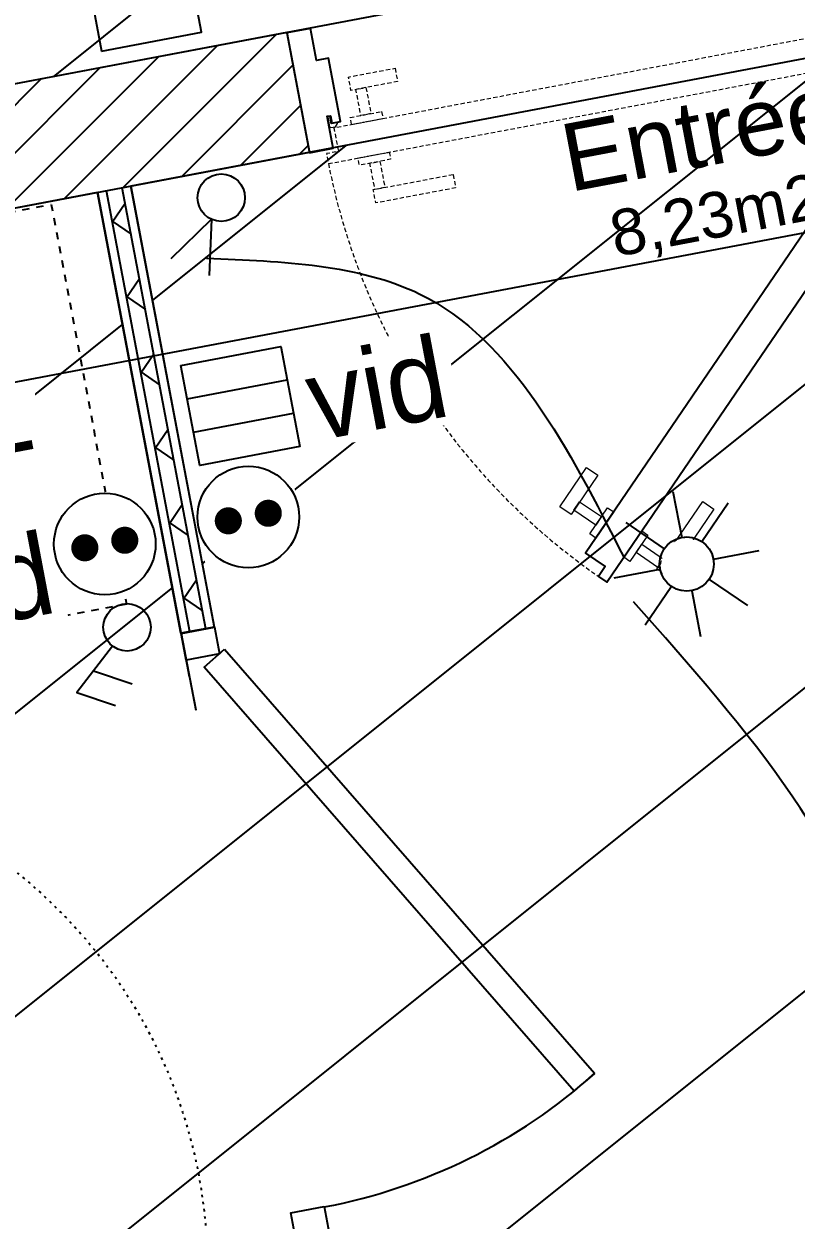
# Model space of a CAD drawing. Header units: centimetres. Extents: x 197412 to 267601, y -375791 to -305433.
# Drawn here: x 241969 to 243108, y -338955 to -337190 of the extents above; entities that cross this region are included whole.
import ezdxf

# ---------------------------------------------------------------- set-up
doc = ezdxf.new("R2010")
doc.units = ezdxf.units.CM
for name, pattern in [('Style de ligne -1', [0.41664, 0.20828, -0.20836]), ('Style de ligne -16', [0.192476, 0.123031, -0.069444]), ('Style de ligne -5', [0.20828, 0.069425, -0.138855])]:
    doc.linetypes.add(name, pattern=pattern)
doc.layers.add('3-BAT C-Niveau 0', color=250, linetype='Continuous')
doc.layers.add('prlm-VMC', color=62, linetype='Continuous')
for name, color, linetype, lineweight in [('FAUX PLAFOND', 9, 'Continuous', 25), ('prlm-ELEC-CFA', 1, 'Continuous', 25), ('prlm-ELEC-CFO', 1, 'Continuous', 25)]:
    doc.layers.add(name, color=color, linetype=linetype, lineweight=lineweight)
doc.styles.add('Helvetica', font='arial.ttf')
doc.styles.add('prlm-elec-cfa', font='comic.ttf', dxfattribs={"height": 12})
doc.styles.add('prlm-elec-cfo', font='comic.ttf', dxfattribs={"height": 12})
pattern_1 = [(218.65981, (82441.66, 127994.64), (-199.24783, 287.75041), [])]

# ---------------------------------------------------------------- blocks, each defined once
blk = doc.blocks.new('xi.PCHD')
at = {"color": 0, "lineweight": 5}
blk.add_wipeout([(-7.5, -7.5), (7.5, -7.5), (7.5, 7.5), (-7.5, 7.5)], dxfattribs=at).dxf.layer = 'prlm-ELEC-CFO'
at = {"layer": 'prlm-ELEC-CFO', "color": 0, "linetype": 'ByBlock', "lineweight": 5, "const_width": 2}
for points in [[(-4, 0, 1), (-2, 0, 1)], [(2, 0, 1), (4, 0, 1)]]:
    blk.add_lwpolyline(points, format="xyb", close=True, dxfattribs=at)
at = {"layer": 'prlm-ELEC-CFO', "color": 0, "linetype": 'ByBlock', "lineweight": -2}
blk.add_circle((0, 0), 7.5, dxfattribs=at)
blk = doc.blocks.new('xi.DA')
at = {"layer": 'prlm-ELEC-CFO', "color": 0}
for points in [[(0.61, -1.67), (7.04, 4.05), (1.81, 7.01)], [(4.05, 1.39), (-1.17, 4.34)]]:
    blk.add_lwpolyline(points, dxfattribs=at)
blk.add_circle((-2, -4), 3.5, dxfattribs=at)
blk = doc.blocks.new('xi.PC')
at = {"color": 0, "lineweight": 5}
blk.add_wipeout([(-7.5, -7.5), (7.5, -7.5), (7.5, 7.5), (-7.5, 7.5)], dxfattribs=at).dxf.layer = 'prlm-ELEC-CFO'
at = {"layer": 'prlm-ELEC-CFO', "color": 0, "linetype": 'ByBlock', "lineweight": 5, "const_width": 2}
for points in [[(-4, 0, 1), (-2, 0, 1)], [(2, 0, 1), (4, 0, 1)]]:
    blk.add_lwpolyline(points, format="xyb", close=True, dxfattribs=at)
at = {"layer": 'prlm-ELEC-CFO', "color": 0, "linetype": 'ByBlock', "lineweight": -2}
blk.add_circle((0, 0), 7.5, dxfattribs=at)
blk = doc.blocks.new('xi.BSO')
at = {"layer": 'prlm-ELEC-CFO', "lineweight": 5}
blk.add_hatch(color=0, dxfattribs=at).paths.add_polyline_path([(-2.5, -2.5), (2.5, -2.5), (2.5, 2.5), (-2.5, 2.5)])
at = {"layer": 'prlm-ELEC-CFO', "color": 0, "flags": 128}
blk.add_lwpolyline([(-7.5, -7.5), (7.5, -7.5), (7.5, 7.5), (-7.5, 7.5)], close=True, dxfattribs=at)
blk = doc.blocks.new('xi.VV')
at = {"layer": 'prlm-ELEC-CFO', "color": 0}
blk.add_lwpolyline([(6.95, 3.42), (0.01, -1.13), (1.91, 6.95)], dxfattribs=at)
blk.add_circle((-2, -4), 3.5, dxfattribs=at)
blk = doc.blocks.new('xi.SPOT')
at = {"color": 0, "lineweight": 5}
blk.add_wipeout([(-4, 0), (-2.83, -2.83), (0, -4), (2.83, -2.83), (4, 0), (2.83, 2.83), (0, 4), (-2.83, 2.83)], dxfattribs=at).dxf.layer = 'prlm-ELEC-CFO'
at = {"layer": 'prlm-ELEC-CFO', "color": 0, "linetype": 'ByBlock', "lineweight": -2, "flags": 128}
for points in [[(0, 10.88), (0, 4)], [(-7.69, 7.69), (-2.83, 2.83)], [(7.69, 7.69), (2.83, 2.83)], [(-10.88, 0), (-4, 0)], [(4, 0), (10.88, 0)], [(-2.83, -2.83), (-7.69, -7.69)], [(2.83, -2.83), (7.69, -7.69)], [(0, -4), (0, -10.88)]]:
    blk.add_lwpolyline(points, dxfattribs=at)
at = {"layer": 'prlm-ELEC-CFO', "color": 0, "linetype": 'ByBlock', "lineweight": -2}
blk.add_circle((0, 0), 4, dxfattribs=at)
blk = doc.blocks.new('xi.VID')
at = {"layer": 'prlm-ELEC-CFA', "color": 0, "linetype": 'ByBlock', "lineweight": -2, "flags": 128}
blk.add_lwpolyline([(-7.5, 7.5), (7.5, 7.5), (7.5, -7.5), (-7.5, -7.5)], close=True, dxfattribs=at)
at = {"layer": 'prlm-ELEC-CFA', "color": 0}
for points in [[(-7.5, 2.5), (7.5, 2.5)], [(-7.5, -2.5), (7.5, -2.5)]]:
    blk.add_lwpolyline(points, dxfattribs=at)

msp = doc.modelspace()

# ---------------------------------------------------------------- hatches: boundary and pattern name
at = {"linetype": 'Continuous'}
h = msp.add_hatch(dxfattribs=at)
h.set_pattern_fill('02_ISOLANT', color=256, scale=10, angle=100.7236, style=0, pattern_type=2)
h.set_pattern_definition([(145.723595, (82441.66, 127994.64), (-45.054865, -66.106423), []), (235.723595, (82441.66, 127994.64), (-66.106423, 45.054865), [])])
h.paths.add_polyline_path([(242213.7, -338086.7), (242237.2, -338082.3), (242114, -337431.8), (242090.5, -337436.2)])
at = {"layer": '3-BAT C-Niveau 0'}
h = msp.add_hatch(dxfattribs=at)
h.set_pattern_fill('BA 13', color=9, scale=10, style=0, pattern_type=2)
h.set_pattern_definition(pattern_1)
h.paths.add_polyline_path([(240002.8, -338439.4), (240301.4, -340016), (242147.4, -339667.6), (242147.8, -339667.7), (242531.6, -339593.6), (242672.5, -340331.5), (243703.5, -340136.6), (243639.7, -339799.6), (243688.8, -339790.3), (243813.5, -340448.6), (245084, -340208), (244959.3, -339549.6), (246810.9, -339198.9), (246772.2, -338984.9), (246821.3, -338975.6), (246855.4, -339155.5), (249206.8, -338710.2), (248732.7, -336179.5), (245689.6, -336754.9), (245950, -338129.8), (246637.3, -337999.6), (246646.6, -338048.8), (243776.9, -338592.1), (243692.5, -338146.3), (243739.7, -338137.4), (243818.6, -338533.2), (245114.6, -338287.9), (244850.4, -336913.7), (243536.8, -337162.5), (243553.4, -337250), (243504.3, -337259.3), (243487.7, -337171.8), (242126.6, -337429.6), (242249.7, -338079.7), (242200.6, -338089), (242077.5, -337438.8), (241388.6, -337569.3), (241521.1, -338257.8), (240020.2, -338542)])
h = msp.add_hatch(dxfattribs=at)
h.set_pattern_fill('MURS MACONNERIE-2', color=256, scale=10, style=0, pattern_type=2)
h.set_pattern_definition([(45, (82627.55, 127994.637), (-31.2347524, 39.0434405), [])])
h.paths.add_polyline_path([(242390.1, -337379.7), (242356.6, -337202.8), (239681.7, -337709.4), (239892.1, -337852.8)])
at = {"layer": 'FAUX PLAFOND'}
h = msp.add_hatch(dxfattribs=at)
h.set_pattern_fill('BA 13', color=6, scale=10, style=0, pattern_type=2)
h.set_pattern_definition(pattern_1)
h.paths.add_polyline_path([(231437.6, -339270.7), (231393.3, -339279.1), (231393.3, -339279.2), (229700.5, -339599.8), (224818.6, -340524.4), (224818.6, -340524.3), (222646.5, -340935.7), (222646.5, -340935.7), (218945.4, -341636.6), (220323.7, -348914.6), (219107.7, -349144.9), (217729.4, -341866.9), (214344.2, -342508), (214325.6, -342409.7), (212095.3, -342832.1), (211556.4, -339986.5), (213785.8, -339559.1), (213767.1, -339460.8), (215316, -339167.5), (217152.3, -338819.7), (216443.4, -335076.3), (217624.3, -334852.7), (218340.7, -338635.3), (222076.9, -337927.7), (222128.4, -338199.9), (220944.3, -338424.1), (221396.5, -340811.7), (224752.6, -340175.9), (224395.1, -338287.7), (225513.6, -338075.9), (225706.2, -339093.9), (231208.4, -338051.9), (231208.4, -338052), (244427.3, -335548.6), (244658, -336766.9)])
h.paths.add_polyline_path([(217555.2, -339065.9), (218007.3, -341453.4), (220217.4, -341034.9), (219765.3, -338647.4)])
h.paths.add_polyline_path([(214589.7, -342100.7), (216484.4, -341741.8), (216032.3, -339354.3), (214137.6, -339713.1)])

# ---------------------------------------------------------------- linework, layer by layer
at = {"linetype": 'Continuous', "lineweight": 25}
for p, q in [((242250, -338079.9), (242126.8, -337429.3)), ((242213, -338153), (242077.7, -337438.6)), ((242250, -338079.9), (242200.9, -338089.2)), ((242200.9, -338089.2), (242222.4, -338202.6)), ((242213.1, -338153.5), (242222.3, -338202.1))]:
    msp.add_line(p, q, dxfattribs=at)
at = {"linetype": 'Continuous'}
for p, q in [((242200.9, -338089.2), (242077.7, -337438.6)), ((242213.7, -338086.7), (242090.5, -337436.2)), ((242213.7, -338086.7), (242090.5, -337436.2)), ((242237.2, -338082.3), (242114, -337431.8)), ((242237.2, -338082.3), (242114, -337431.8))]:
    msp.add_line(p, q, dxfattribs=at)
at = {"linetype": 'Style de ligne -16', "lineweight": 18, "ltscale": 50.8, "flags": 128}
for points in [[(243357.7, -337218.2), (243354.9, -337203.5), (243337.4, -337206.8), (243330.9, -337172.4), (242426.3, -337343.7), (242432.8, -337378.1), (242415.3, -337381.4), (242418.1, -337396.2)], [(242516.4, -337255.4), (242520.2, -337275.1), (242451.4, -337288.1), (242447.7, -337268.4)], [(242473.5, -337283.9), (242480.8, -337322.3), (242466, -337325.1), (242458.7, -337286.7)], [(242496.5, -337319.4), (242498.5, -337330), (242452.3, -337338.8), (242450.3, -337328.1)], [(242507.8, -337379.2), (242509.8, -337389.8), (242463.7, -337398.6), (242461.6, -337387.9)], [(242494.1, -337392.8), (242501.4, -337431.3), (242486.7, -337434.1), (242479.4, -337395.6)], [(242602.1, -337412.2), (242605.8, -337431.9), (242487.9, -337454.2), (242484.2, -337434.5)]]:
    msp.add_lwpolyline(points, close=True, dxfattribs=at)
at = {"linetype": 'Continuous', "flags": 128}
for points in [[(242390.1, -337380.2), (242425.2, -337373.5), (242416.2, -337326.3), (242421.1, -337325.4), (242423.2, -337336.3), (242436, -337333.8), (242418.3, -337240.5), (242400.6, -337243.8), (242391.7, -337196.7), (242356.7, -337203.3)], [(243367.5, -337223.2), (243355.1, -337214.8), (243345, -337229.5), (243316.1, -337209.8), (242797.6, -337970.6), (242826.5, -337990.3), (242816.5, -338005), (242828.9, -338013.4)], [(242250, -338079.9), (242257.5, -338119.2), (242208.3, -338128.5), (242200.9, -338089.2)], [(242265, -338112.6), (242810.8, -338737.9), (242780.7, -338764.2), (242234.9, -338138.9)], [(242411.9, -338934.7), (242419.3, -338974), (242370.2, -338983.3), (242362.8, -338944)]]:
    msp.add_lwpolyline(points, close=True, dxfattribs=at)
at = {"linetype": 'Continuous', "lineweight": 18, "flags": 128}
for points in [[(242417.1, -337327.1), (242419.9, -337341.9), (242421.6, -337343), (242428.3, -337341.7), (242431.6, -337336.8), (242431.4, -337335.6), (242422.3, -337337.3), (242420.3, -337326.5)], [(242798.9, -337844.4), (242815.4, -337855.6), (242776, -337913.5), (242759.5, -337902.2)], [(242788.7, -337894.9), (242821, -337916.9), (242812.6, -337929.3), (242780.2, -337907.3)], [(242830, -337903.7), (242839, -337909.8), (242812.5, -337948.7), (242803.6, -337942.5)], [(242919.3, -338005.1), (242902.8, -337993.8), (242970.4, -337894.7), (242986.9, -337905.9)], [(242862.8, -337983), (242853.9, -337976.8), (242880.3, -337938), (242889.3, -337944.1)], [(242904.2, -337991.8), (242871.9, -337969.7), (242880.3, -337957.3), (242912.6, -337979.4)]]:
    msp.add_lwpolyline(points, close=True, dxfattribs=at)
at = {"linetype": 'Style de ligne -1', "ltscale": 50.8, "flags": 128}
msp.add_lwpolyline([(242120.3, -338046.2), (241530.6, -338157.1), (241419.7, -337567.4), (242009.3, -337456.5)], close=True, dxfattribs=at)
at = {"linetype": 'Style de ligne -5', "ltscale": 50.8}
msp.add_circle((241489.5, -339027.3), 750, dxfattribs=at)
at = {"linetype": 'Style de ligne -16', "lineweight": 18, "ltscale": 50.8}
msp.add_arc((243368.6, -337208.9), 968.8, 191.144, 235.2569, dxfattribs=at)
at = {"linetype": 'Continuous'}
msp.add_arc((242257.5, -338119.2), 830.5, 280.7236, 311.8067, dxfattribs=at)
at = {"layer": '3-BAT C-Niveau 0'}
for p, q in [((242356.6, -337202.8), (239681.7, -337709.4)), ((242356.6, -337202.8), (239681.7, -337709.4)), ((242356.6, -337202.8), (242390.1, -337379.7)), ((242390.1, -337379.7), (239892.1, -337852.8)), ((242390.1, -337379.7), (240071.6, -337818.8))]:
    msp.add_line(p, q, dxfattribs=at)
at = {"layer": '3-BAT C-Niveau 0', "ltscale": 50.8, "flags": 128}
msp.add_lwpolyline([(243487.7, -337171.8), (242126.6, -337429.6), (242249.7, -338079.7), (242200.6, -338089), (242077.5, -337438.8), (241388.6, -337569.3), (241521.1, -338257.8), (240020.2, -338542)], dxfattribs=at)
at = {"layer": 'prlm-ELEC-CFO'}
msp.add_arc((242716.7, -338414), 1660.6, 64.0832, 134.8754, dxfattribs=at)
msp.add_spline([(243066.1, -339236.5), (243229.8, -338631.1), (242868.1, -338042.5)], degree=3, dxfattribs=at)

# ---------------------------------------------------------------- block references
at = {"layer": 'prlm-ELEC-CFO', "xscale": 10, "yscale": 10, "zscale": 10}
for name, p, rotation in [('xi.BSO', (242143.3, -337142.4), 10.72360141139323), ('xi.VV', (242247.8, -337489.4), 190.7236014133989)]:
    msp.add_blockref(name, p, dxfattribs=dict(at, rotation=rotation))

# ---------------------------------------------------------------- texts
at = {"insert": (242957.2, -337301.7), "char_height": 100, "attachment_point": 2, "rotation": 10.7236, "line_spacing_factor": 0.834288, "style": 'Helvetica'}
msp.add_mtext('Entrée\\P{\\H0.6752x;8,23m2}\\P', dxfattribs=at)

# ---------------------------------------------------------------- next in the draw order: block references
at = {"layer": 'prlm-ELEC-CFO', "xscale": 10, "yscale": 10, "zscale": 10, "rotation": 10.72360141139323}
msp.add_blockref('xi.PC', (242299.9, -337917.5), dxfattribs=at)

# ---------------------------------------------------------------- next in the draw order: texts
at = {"layer": 'prlm-ELEC-CFO', "char_height": 120, "attachment_point": 5, "rotation": 10.7236, "line_spacing_factor": 0.8, "style": 'prlm-elec-cfo', "bg_fill": 3, "box_fill_scale": 1.1, "bg_fill_color": 256, "bg_fill_transparency": 0}
for s, insert in [('LL', (241889.2, -337773.6)), ('hd', (241921.8, -338016))]:
    msp.add_mtext(s, dxfattribs=dict(at, insert=insert))

# ---------------------------------------------------------------- next in the draw order: linework, layer by layer
at = {"layer": 'prlm-ELEC-CFO'}
msp.add_spline([(242238.4, -337535.7), (242552.8, -337588.5), (242853.9, -337976.8)], degree=3, dxfattribs=at)
at = {"layer": 'prlm-VMC'}
msp.add_lwpolyline([(245070, -337128.8), (241683.4, -337770.3)], dxfattribs=at)

# ---------------------------------------------------------------- next in the draw order: block references
at = {"layer": 'prlm-ELEC-CFO', "xscale": 10, "yscale": 10, "zscale": 10, "rotation": 190.7236014113934}
msp.add_blockref('xi.PCHD', (242088.2, -337957.3), dxfattribs=at)

# ---------------------------------------------------------------- next in the draw order: block references
at = {"layer": 'prlm-ELEC-CFO'}
for name, p, xscale, yscale, zscale, rotation in [('xi.SPOT', (242946.7, -337986.9), 10, 10, 10, 10.72360141139323), ('xi.DA', (242108.8, -338123.2), 9.999999999999998, 9.999999999999998, 9.999999999999998, 190.7236014113928)]:
    msp.add_blockref(name, p, dxfattribs=dict(at, xscale=xscale, yscale=yscale, zscale=zscale, rotation=rotation))

# ---------------------------------------------------------------- next in the draw order: texts
at = {"layer": 'prlm-ELEC-CFA', "insert": (242489.4, -337728.4), "char_height": 120, "attachment_point": 5, "rotation": 10.7236, "line_spacing_factor": 0.8, "style": 'prlm-elec-cfa', "bg_fill": 3, "box_fill_scale": 1.1, "bg_fill_color": 256, "bg_fill_transparency": 0}
msp.add_mtext('vid', dxfattribs=at)

# ---------------------------------------------------------------- next in the draw order: linework, layer by layer
at = {"layer": '3-BAT C-Niveau 0', "ltscale": 50.8, "flags": 128}
msp.add_lwpolyline([(225706.2, -339093.9), (231208.4, -338051.9), (231208.4, -338052), (244427.3, -335548.6), (244658, -336766.9), (231437.6, -339270.7), (231393.3, -339279.1), (231393.3, -339279.2), (229700.5, -339599.8)], dxfattribs=at)

# ---------------------------------------------------------------- next in the draw order: block references
at = {"layer": 'prlm-ELEC-CFA', "xscale": 10, "yscale": 10, "zscale": 10, "rotation": 10.72360141139323}
msp.add_blockref('xi.VID', (242288.2, -337753.7), dxfattribs=at)

doc.saveas('drawing.dxf')
